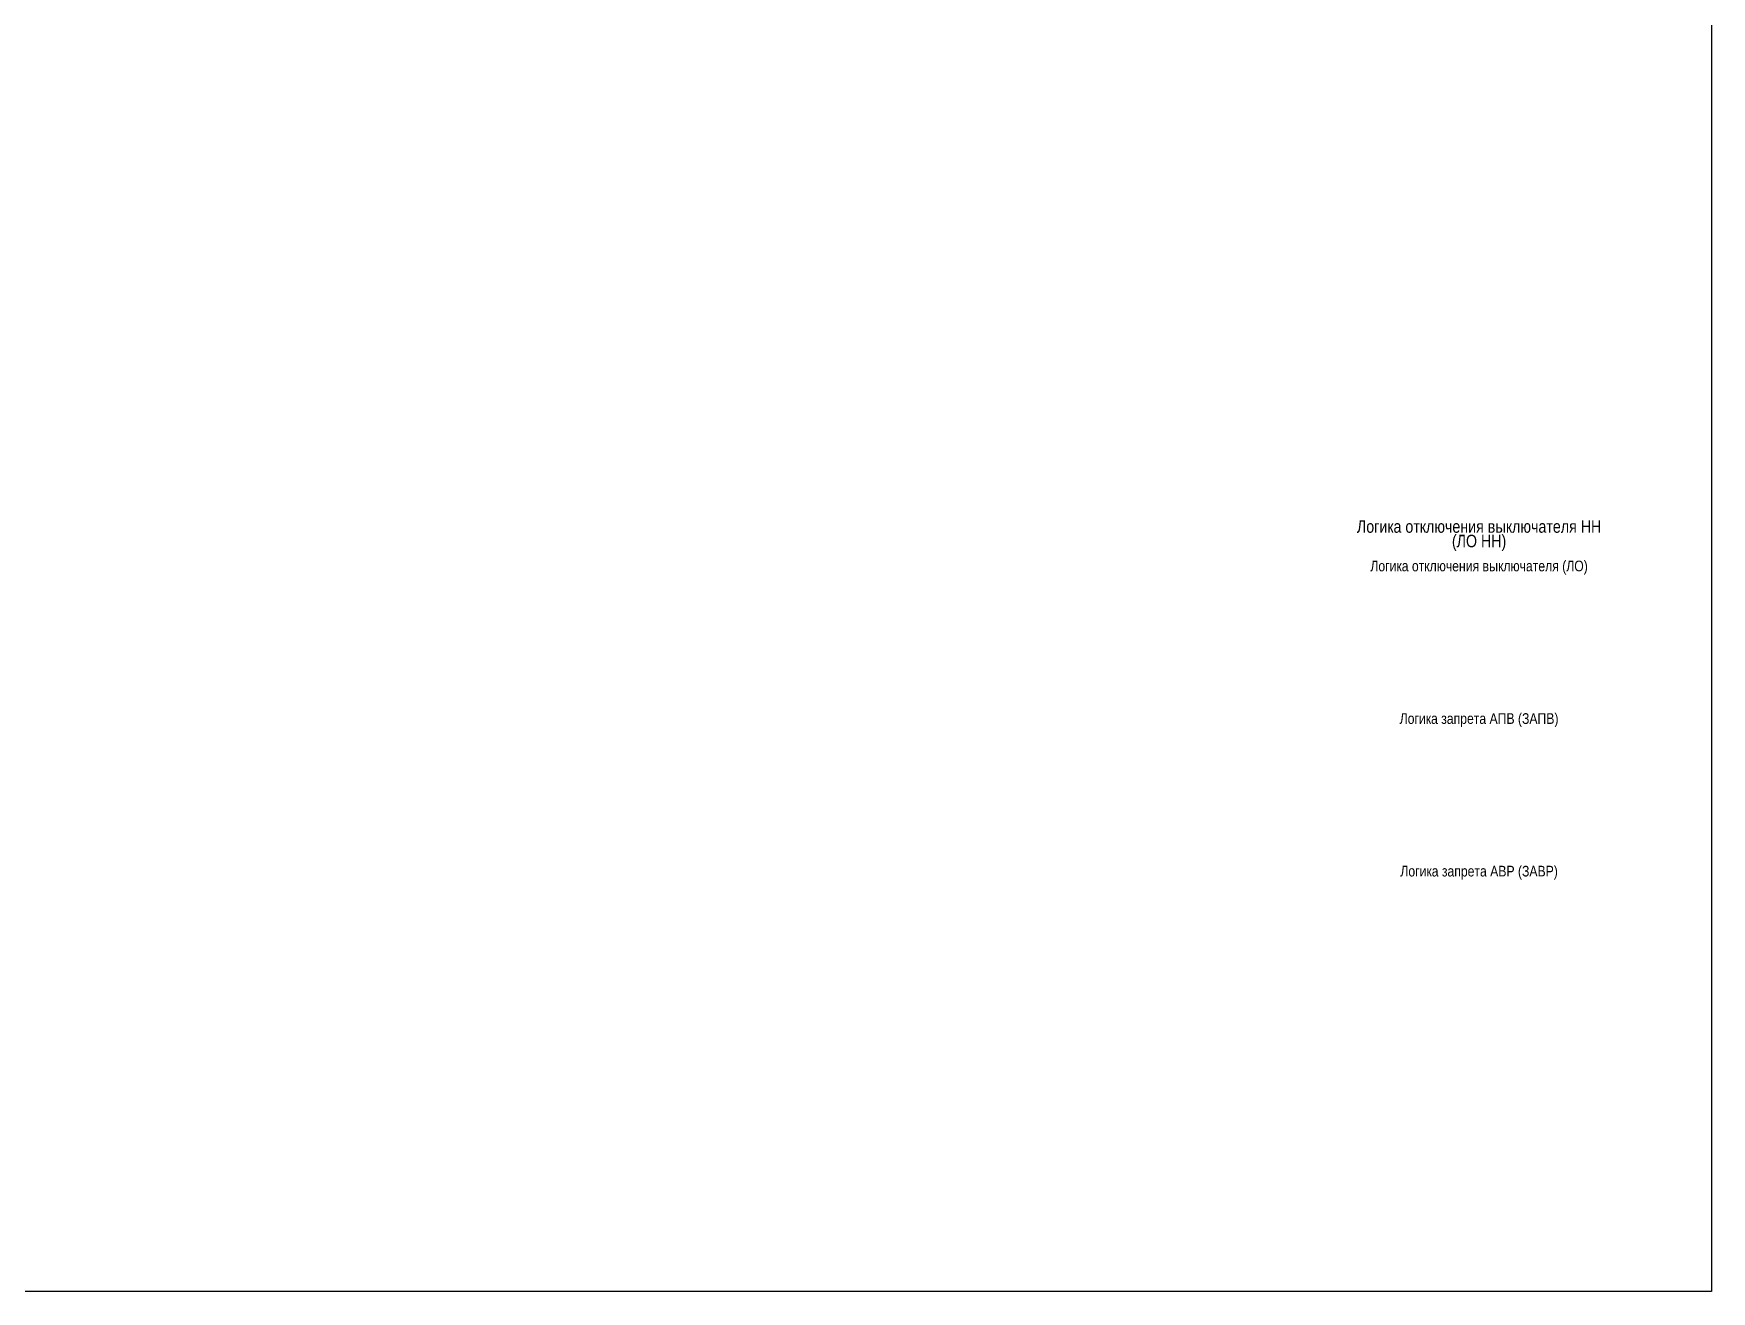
# Model space of a CAD drawing. Header units: millimetres. Extents: x 1657 to 5785, y -558 to 1129.
# Drawn here: x 4320 to 4793, y -188 to 166.5 of the extents above; entities that cross this region are included whole.
import ezdxf

# ---------------------------------------------------------------- set-up
doc = ezdxf.new("R2010")
doc.units = ezdxf.units.MM
doc.styles.add('3.5_Gost_RD', font='ARIALN.TTF', dxfattribs={"height": 3.5})

msp = doc.modelspace()

# ---------------------------------------------------------------- linework, layer by layer
at = {"ltscale": 100}
msp.add_lwpolyline([(3847, 707), (4793, 707), (4793, -188), (3847, -188)], close=True, dxfattribs=at)

# ---------------------------------------------------------------- texts
at = {"color": 30, "ltscale": 100, "true_color": 0xf7941d, "attachment_point": 5, "style": '3.5_Gost_RD'}
for s, insert, char_height, width in [('\\pxsm0.7;Логика отключения выключателя НН (ЛО НН)', (4727.5, 25), 3.5, 76.6201), ('\\pxsm0.7;Логика отключения выключателя (ЛО)', (4727.5, 16), 3, 81), ('\\pxsm0.7;Логика запрета АПВ (ЗАПВ)', (4727.5, -27), 3, 81), ('\\pxsm0.7;Логика запрета АВР (ЗАВР)', (4727.5, -70), 3, 81)]:
    msp.add_mtext(s, dxfattribs=dict(at, insert=insert, char_height=char_height, width=width))

doc.saveas('drawing.dxf')
